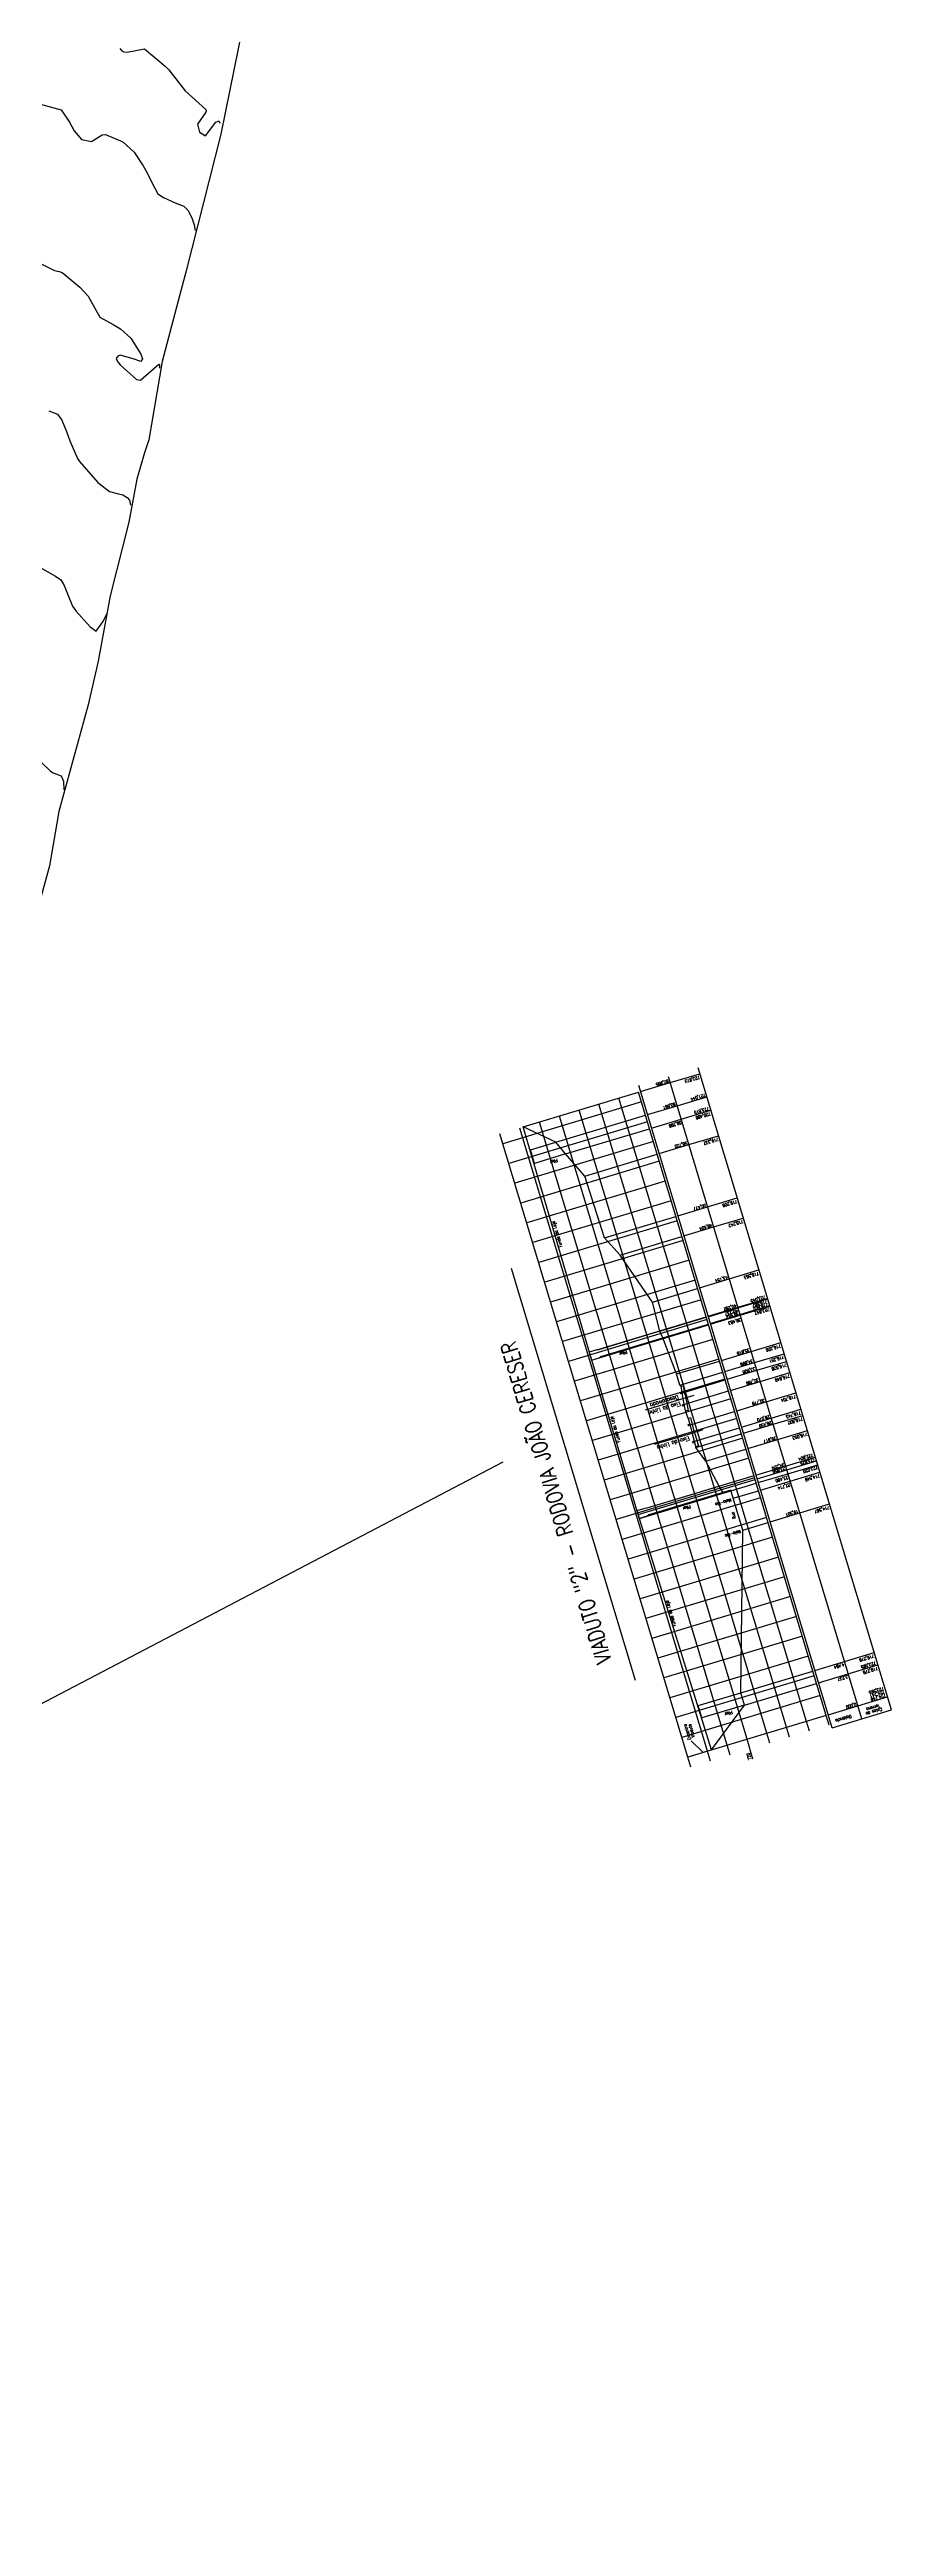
# Model space of a CAD drawing. Header units: metres. Extents: x 298520 to 308411, y 7433745 to 7450750.
# Drawn here: x 305245.8 to 305327.3, y 7437318 to 7437557.8 of the extents above; entities that cross this region are included whole.
import ezdxf

# ---------------------------------------------------------------- set-up
doc = ezdxf.new("R2010")
doc.units = ezdxf.units.M
doc.header["$LTSCALE"] = 10
doc.linetypes.add('CONTINUO', pattern=[0])
doc.linetypes.add('TRACO-PONTO', pattern=[9.4, 8, -0.7, 0, -0.7])
for name, color, linetype in [('Area', 45, 'Continuous'), ('Curvas de Nivel 1m', 11, 'Continuous'), ('Curvas de Nivel 5m', 15, 'Continuous'), ('Perfil', 45, 'Continuous'), ('TEXTO', 45, 'Continuous')]:
    doc.layers.add(name, color=color, linetype=linetype)
doc.styles.add('ROMANS', font='romans', dxfattribs={"height": 0.2})

# ---------------------------------------------------------------- blocks, each defined once
blk = doc.blocks.new('2D7C05B2860B4D6018CFA8')
at = {"layer": 'Perfil', "color": 2, "linetype": 'CONTINUO', "flags": 128}
for points in [[(3.76, -9.5), (3.75, -9.53)], [(3.75, -9.53), (3.75, -9.53), (3.75, -9.54), (3.75, -9.54), (3.75, -9.54), (3.76, -9.54), (3.76, -9.54), (3.76, -9.54), (3.76, -9.54), (3.76, -9.54), (3.76, -9.54), (3.76, -9.54), (3.76, -9.54), (3.76, -9.54), (3.76, -9.54), (3.76, -9.54)], [(3.78, -9.49), (3.78, -9.49), (3.77, -9.49), (3.77, -9.49), (3.77, -9.49), (3.77, -9.49), (3.77, -9.49), (3.77, -9.49), (3.76, -9.49), (3.76, -9.49), (3.76, -9.49), (3.76, -9.5), (3.76, -9.5), (3.76, -9.5), (3.76, -9.5), (3.76, -9.5)], [(3.76, -9.54), (3.79, -9.54)], [(3.78, -9.49), (3.85, -9.5)], [(3.79, -9.55), (3.78, -9.63)], [(3.79, -9.55), (3.79, -9.55), (3.79, -9.55), (3.79, -9.55), (3.79, -9.55), (3.79, -9.55), (3.79, -9.55), (3.79, -9.55), (3.79, -9.55), (3.79, -9.55), (3.79, -9.55), (3.79, -9.55), (3.79, -9.55), (3.79, -9.54), (3.79, -9.54), (3.79, -9.54)], [(3.82, -9.55), (3.82, -9.63)], [(3.83, -9.55), (3.83, -9.55), (3.83, -9.55), (3.83, -9.55), (3.83, -9.55), (3.83, -9.55), (3.83, -9.55), (3.83, -9.55), (3.83, -9.55), (3.83, -9.55), (3.83, -9.55), (3.82, -9.55), (3.82, -9.55), (3.82, -9.55), (3.82, -9.55), (3.82, -9.55)], [(3.83, -9.55), (3.86, -9.55)], [(3.87, -9.52), (3.87, -9.51), (3.87, -9.51), (3.87, -9.51), (3.87, -9.51), (3.87, -9.51), (3.86, -9.51), (3.86, -9.5), (3.86, -9.5), (3.86, -9.5), (3.86, -9.5), (3.86, -9.5), (3.86, -9.5), (3.86, -9.5), (3.85, -9.5), (3.85, -9.5)], [(3.87, -9.52), (3.86, -9.55)], [(3.86, -9.55), (3.86, -9.55), (3.86, -9.55), (3.86, -9.55), (3.86, -9.55), (3.86, -9.55), (3.86, -9.55), (3.86, -9.55), (3.86, -9.55), (3.86, -9.55), (3.86, -9.55), (3.86, -9.55), (3.86, -9.55), (3.86, -9.55), (3.86, -9.55), (3.86, -9.55)], [(3.17, -9.86), (3.2, -9.62)], [(4.71, -10.02), (3.17, -9.86)], [(3.2, -9.62), (4.73, -9.78)], [(3.69, -9.65), (3.69, -9.67)], [(3.69, -9.67), (3.89, -9.69)], [(3.7, -9.65), (3.7, -9.65), (3.7, -9.65), (3.7, -9.65), (3.7, -9.65), (3.7, -9.65), (3.7, -9.65), (3.7, -9.65), (3.7, -9.65), (3.7, -9.65), (3.7, -9.65), (3.7, -9.65), (3.7, -9.65), (3.7, -9.65), (3.7, -9.65), (3.69, -9.65)], [(3.7, -9.65), (3.76, -9.65)], [(3.76, -9.65), (3.76, -9.65), (3.76, -9.65), (3.76, -9.65), (3.77, -9.65), (3.77, -9.65), (3.77, -9.65), (3.77, -9.65), (3.77, -9.65), (3.78, -9.64), (3.78, -9.64), (3.78, -9.64), (3.78, -9.64), (3.78, -9.64), (3.78, -9.63), (3.78, -9.63)], [(3.82, -9.63), (3.82, -9.63), (3.82, -9.64), (3.82, -9.64), (3.82, -9.64), (3.82, -9.64), (3.82, -9.65), (3.82, -9.65), (3.82, -9.65), (3.82, -9.65), (3.82, -9.65), (3.83, -9.66), (3.83, -9.66), (3.83, -9.66), (3.83, -9.66), (3.84, -9.66)], [(3.84, -9.66), (3.89, -9.67)], [(3.9, -9.67), (3.9, -9.67), (3.9, -9.67), (3.9, -9.67), (3.9, -9.67), (3.9, -9.67), (3.9, -9.67), (3.9, -9.67), (3.89, -9.67), (3.89, -9.67), (3.89, -9.67), (3.89, -9.67), (3.89, -9.67), (3.89, -9.67), (3.89, -9.67), (3.89, -9.67)], [(3.9, -9.67), (3.89, -9.69)], [(4.71, -10.02), (5.56, -10.11)], [(5.58, -9.87), (4.73, -9.78)], [(4.9, -9.77), (4.9, -9.77), (4.89, -9.77), (4.89, -9.77), (4.89, -9.77), (4.89, -9.77), (4.89, -9.77), (4.89, -9.77), (4.89, -9.78), (4.89, -9.78), (4.89, -9.78), (4.89, -9.78), (4.89, -9.78), (4.89, -9.78), (4.89, -9.78), (4.89, -9.78)], [(4.89, -9.78), (4.89, -9.79)], [(5.09, -9.82), (4.89, -9.79)], [(4.95, -9.78), (4.9, -9.77)], [(4.97, -9.62), (4.97, -9.62), (4.97, -9.62), (4.96, -9.62), (4.96, -9.62), (4.96, -9.62), (4.96, -9.62), (4.96, -9.62), (4.96, -9.62), (4.96, -9.62), (4.95, -9.62), (4.95, -9.62), (4.95, -9.63), (4.95, -9.63), (4.95, -9.63), (4.95, -9.63)], [(4.95, -9.63), (4.95, -9.66)], [(4.95, -9.66), (4.95, -9.66), (4.95, -9.66), (4.95, -9.66), (4.95, -9.67), (4.95, -9.67), (4.95, -9.67), (4.95, -9.67), (4.95, -9.67), (4.95, -9.67), (4.95, -9.67), (4.95, -9.67), (4.95, -9.67), (4.95, -9.67), (4.95, -9.67), (4.95, -9.67)], [(4.98, -9.67), (4.95, -9.67)], [(4.95, -9.78), (4.95, -9.78), (4.95, -9.78), (4.96, -9.78), (4.96, -9.78), (4.96, -9.78), (4.96, -9.78), (4.96, -9.78), (4.97, -9.77), (4.97, -9.77), (4.97, -9.77), (4.97, -9.77), (4.97, -9.77), (4.97, -9.76), (4.97, -9.76), (4.98, -9.76)], [(5.04, -9.62), (4.97, -9.62)], [(4.98, -9.68), (4.98, -9.68), (4.98, -9.68), (4.98, -9.68), (4.98, -9.68), (4.98, -9.68), (4.98, -9.68), (4.98, -9.68), (4.98, -9.68), (4.98, -9.67), (4.98, -9.67), (4.98, -9.67), (4.98, -9.67), (4.98, -9.67), (4.98, -9.67), (4.98, -9.67)], [(4.98, -9.68), (4.98, -9.76)], [(5.02, -9.68), (5.01, -9.76)], [(5.01, -9.76), (5.01, -9.76), (5.01, -9.77), (5.01, -9.77), (5.01, -9.77), (5.01, -9.77), (5.01, -9.78), (5.01, -9.78), (5.01, -9.78), (5.02, -9.78), (5.02, -9.78), (5.02, -9.78), (5.02, -9.79), (5.02, -9.79), (5.03, -9.79), (5.03, -9.79)], [(5.05, -9.68), (5.02, -9.68)], [(5.02, -9.68), (5.02, -9.68), (5.02, -9.68), (5.02, -9.68), (5.02, -9.68), (5.02, -9.68), (5.02, -9.68), (5.02, -9.68), (5.02, -9.68), (5.02, -9.68), (5.02, -9.68), (5.02, -9.68), (5.02, -9.68), (5.02, -9.68), (5.02, -9.68), (5.02, -9.68)], [(5.08, -9.79), (5.03, -9.79)], [(5.06, -9.64), (5.06, -9.64), (5.06, -9.64), (5.06, -9.64), (5.06, -9.64), (5.06, -9.64), (5.06, -9.63), (5.06, -9.63), (5.06, -9.63), (5.05, -9.63), (5.05, -9.63), (5.05, -9.63), (5.05, -9.63), (5.05, -9.63), (5.05, -9.63), (5.05, -9.63)], [(5.05, -9.68), (5.05, -9.68), (5.05, -9.68), (5.05, -9.68), (5.05, -9.68), (5.05, -9.68), (5.05, -9.68), (5.05, -9.68), (5.05, -9.68), (5.05, -9.68), (5.05, -9.68), (5.05, -9.68), (5.06, -9.68), (5.06, -9.68), (5.06, -9.68), (5.06, -9.67)], [(5.06, -9.64), (5.06, -9.67)], [(5.09, -9.8), (5.09, -9.8), (5.09, -9.8), (5.09, -9.8), (5.09, -9.8), (5.09, -9.8), (5.09, -9.8), (5.09, -9.8), (5.09, -9.8), (5.09, -9.8), (5.09, -9.8), (5.09, -9.79), (5.09, -9.79), (5.08, -9.79), (5.08, -9.79), (5.08, -9.79)], [(5.09, -9.8), (5.09, -9.82)], [(5.56, -10.11), (5.58, -9.87)]]:
    blk.add_lwpolyline(points, dxfattribs=at)
blk = doc.blocks.new('8A07823DFDA5474518CFA8')
at = {"layer": 'Perfil', "color": 2, "linetype": 'TRACO-PONTO', "flags": 128}
blk.add_lwpolyline([(4.73, -10.27), (4.73, -9.02), (4.73, -5.36)], dxfattribs=at)
at = {"layer": 'Perfil', "color": 2, "style": 'ROMANS', "width": 0.8}
blk.add_text('Eixo da Linha', height=0.4, rotation=90, dxfattribs=at).set_placement((4.54, -8.82, 1456.29))
blk = doc.blocks.new('45C38794F58C4F5E18CFA8')
at = {"layer": 'Perfil', "color": 2, "linetype": 'CONTINUO', "flags": 128}
for points in [[(0.84, -9.43), (0.83, -9.43), (0.83, -9.43), (0.83, -9.43), (0.83, -9.43), (0.83, -9.44), (0.83, -9.44), (0.83, -9.44), (0.82, -9.44), (0.82, -9.44), (0.82, -9.44), (0.82, -9.44), (0.82, -9.44), (0.82, -9.45), (0.82, -9.45), (0.82, -9.45)], [(0.82, -9.45), (0.82, -9.48)], [(0.82, -9.48), (0.82, -9.48), (0.82, -9.48), (0.82, -9.48), (0.82, -9.48), (0.82, -9.48), (0.82, -9.48), (0.82, -9.48), (0.82, -9.49), (0.82, -9.49), (0.82, -9.49), (0.82, -9.49), (0.82, -9.49), (0.82, -9.49), (0.82, -9.49), (0.82, -9.49)], [(0.82, -9.49), (0.85, -9.49)], [(0.83, -9.6), (0.83, -9.6), (0.83, -9.6), (0.84, -9.6), (0.84, -9.59), (0.84, -9.59), (0.84, -9.59), (0.84, -9.59), (0.85, -9.59), (0.85, -9.59), (0.85, -9.59), (0.85, -9.58), (0.85, -9.58), (0.85, -9.58), (0.85, -9.58), (0.85, -9.57)], [(0.84, -9.43), (0.91, -9.44)], [(0.86, -9.49), (0.86, -9.49), (0.86, -9.49), (0.86, -9.49), (0.86, -9.49), (0.86, -9.49), (0.85, -9.49), (0.85, -9.49), (0.85, -9.49), (0.85, -9.49), (0.85, -9.49), (0.85, -9.49), (0.85, -9.49), (0.85, -9.49), (0.85, -9.49), (0.85, -9.49)], [(0.86, -9.49), (0.85, -9.57)], [(0.89, -9.49), (0.92, -9.49)], [(0.89, -9.49), (0.89, -9.49), (0.89, -9.49), (0.89, -9.49), (0.89, -9.49), (0.89, -9.49), (0.89, -9.49), (0.89, -9.49), (0.89, -9.49), (0.89, -9.49), (0.89, -9.49), (0.89, -9.49), (0.89, -9.49), (0.89, -9.49), (0.89, -9.49), (0.89, -9.49)], [(0.89, -9.5), (0.89, -9.57)], [(0.89, -9.57), (0.89, -9.58), (0.89, -9.58), (0.89, -9.58), (0.89, -9.58), (0.89, -9.59), (0.89, -9.59), (0.89, -9.59), (0.89, -9.59), (0.9, -9.59), (0.9, -9.59), (0.9, -9.6), (0.9, -9.6), (0.9, -9.6), (0.91, -9.6), (0.91, -9.6)], [(0.93, -9.45), (0.93, -9.45), (0.93, -9.45), (0.93, -9.45), (0.93, -9.45), (0.93, -9.44), (0.92, -9.44), (0.92, -9.44), (0.92, -9.44), (0.92, -9.44), (0.92, -9.44), (0.92, -9.44), (0.92, -9.44), (0.92, -9.44), (0.91, -9.44), (0.91, -9.44)], [(0.92, -9.49), (0.92, -9.49), (0.92, -9.49), (0.92, -9.49), (0.92, -9.49), (0.92, -9.49), (0.92, -9.49), (0.92, -9.49), (0.92, -9.49), (0.93, -9.49), (0.93, -9.49), (0.93, -9.49), (0.93, -9.49), (0.93, -9.48), (0.93, -9.48), (0.93, -9.48)], [(0.93, -9.45), (0.93, -9.48)], [(2.56, -9.48), (2.56, -9.48), (2.56, -9.48), (2.55, -9.48), (2.55, -9.48), (2.55, -9.48), (2.55, -9.48), (2.55, -9.48), (2.55, -9.48), (2.55, -9.48), (2.54, -9.48), (2.54, -9.49), (2.54, -9.49), (2.54, -9.49), (2.54, -9.49), (2.54, -9.49)], [(2.54, -9.49), (2.54, -9.52)], [(2.54, -9.52), (2.54, -9.52), (2.54, -9.52), (2.54, -9.53), (2.54, -9.53), (2.54, -9.53), (2.54, -9.53), (2.54, -9.53), (2.54, -9.53), (2.54, -9.53), (2.54, -9.53), (2.54, -9.53), (2.55, -9.53), (2.55, -9.53), (2.55, -9.53), (2.55, -9.53)], [(2.57, -9.53), (2.55, -9.53)], [(2.63, -9.48), (2.56, -9.48)], [(2.58, -9.54), (2.58, -9.54), (2.58, -9.54), (2.58, -9.54), (2.58, -9.53), (2.58, -9.53), (2.58, -9.53), (2.58, -9.53), (2.58, -9.53), (2.58, -9.53), (2.58, -9.53), (2.58, -9.53), (2.58, -9.53), (2.57, -9.53), (2.57, -9.53), (2.57, -9.53)], [(2.58, -9.54), (2.58, -9.62)], [(2.62, -9.53), (2.62, -9.53), (2.62, -9.53), (2.62, -9.53), (2.62, -9.53), (2.62, -9.53), (2.61, -9.53), (2.61, -9.53), (2.61, -9.53), (2.61, -9.53), (2.61, -9.53), (2.61, -9.54), (2.61, -9.54), (2.61, -9.54), (2.61, -9.54), (2.61, -9.54)], [(2.61, -9.54), (2.61, -9.62)], [(2.64, -9.53), (2.62, -9.53)], [(2.65, -9.5), (2.65, -9.49), (2.65, -9.49), (2.65, -9.49), (2.65, -9.49), (2.65, -9.49), (2.65, -9.49), (2.65, -9.48), (2.65, -9.48), (2.64, -9.48), (2.64, -9.48), (2.64, -9.48), (2.64, -9.48), (2.64, -9.48), (2.64, -9.48), (2.64, -9.48)], [(2.64, -9.53), (2.64, -9.53), (2.64, -9.53), (2.65, -9.53), (2.65, -9.53), (2.65, -9.53), (2.65, -9.53), (2.65, -9.53), (2.65, -9.53), (2.65, -9.53), (2.65, -9.53), (2.65, -9.53), (2.65, -9.53), (2.65, -9.53), (2.65, -9.53), (2.65, -9.53)], [(2.65, -9.5), (2.65, -9.53)], [(0.37, -9.85), (0.38, -9.61)], [(1.64, -9.88), (0.37, -9.85)], [(0.38, -9.61), (1.65, -9.64)], [(0.78, -9.6), (0.77, -9.6), (0.77, -9.6), (0.77, -9.6), (0.77, -9.6), (0.77, -9.6), (0.77, -9.6), (0.77, -9.6), (0.77, -9.6), (0.77, -9.6), (0.77, -9.6), (0.77, -9.6), (0.77, -9.6), (0.77, -9.6), (0.77, -9.6), (0.77, -9.6)], [(0.77, -9.6), (0.77, -9.62)], [(0.77, -9.62), (0.97, -9.62)], [(0.78, -9.6), (0.83, -9.6)], [(0.91, -9.6), (0.96, -9.6)], [(0.97, -9.61), (0.97, -9.61), (0.97, -9.61), (0.97, -9.61), (0.97, -9.6), (0.97, -9.6), (0.97, -9.6), (0.97, -9.6), (0.97, -9.6), (0.97, -9.6), (0.97, -9.6), (0.97, -9.6), (0.97, -9.6), (0.97, -9.6), (0.96, -9.6), (0.96, -9.6)], [(0.97, -9.61), (0.97, -9.62)], [(1.64, -9.88), (3.19, -9.92)], [(3.19, -9.68), (1.65, -9.64)], [(2.5, -9.64), (2.5, -9.64), (2.5, -9.64), (2.5, -9.64), (2.5, -9.64), (2.5, -9.64), (2.49, -9.64), (2.49, -9.64), (2.49, -9.64), (2.49, -9.64), (2.49, -9.64), (2.49, -9.64), (2.49, -9.64), (2.49, -9.64), (2.49, -9.64), (2.49, -9.64)], [(2.49, -9.65), (2.49, -9.66)], [(2.69, -9.67), (2.49, -9.66)], [(2.55, -9.64), (2.5, -9.64)], [(2.55, -9.64), (2.55, -9.64), (2.56, -9.64), (2.56, -9.64), (2.56, -9.64), (2.56, -9.64), (2.57, -9.64), (2.57, -9.63), (2.57, -9.63), (2.57, -9.63), (2.57, -9.63), (2.57, -9.63), (2.58, -9.62), (2.58, -9.62), (2.58, -9.62), (2.58, -9.62)], [(2.61, -9.62), (2.61, -9.62), (2.61, -9.62), (2.61, -9.62), (2.61, -9.63), (2.61, -9.63), (2.61, -9.63), (2.62, -9.63), (2.62, -9.63), (2.62, -9.64), (2.62, -9.64), (2.62, -9.64), (2.63, -9.64), (2.63, -9.64), (2.63, -9.64), (2.63, -9.64)], [(2.69, -9.64), (2.63, -9.64)], [(2.69, -9.65), (2.69, -9.65), (2.69, -9.65), (2.69, -9.65), (2.69, -9.65), (2.69, -9.65), (2.69, -9.65), (2.69, -9.65), (2.69, -9.65), (2.69, -9.64), (2.69, -9.64), (2.69, -9.64), (2.69, -9.64), (2.69, -9.64), (2.69, -9.64), (2.69, -9.64)], [(2.69, -9.65), (2.69, -9.67)], [(3.19, -9.92), (3.19, -9.68)]]:
    blk.add_lwpolyline(points, dxfattribs=at)
blk = doc.blocks.new('30BAD48A8B9443A618CFA8')
at = {"layer": 'Perfil', "color": 2, "linetype": 'TRACO-PONTO', "flags": 128}
blk.add_lwpolyline([(1.97, -10.17), (1.97, -8.92), (1.97, -5.26)], dxfattribs=at)
at = {"layer": 'Perfil', "color": 2, "style": 'ROMANS', "width": 0.8}
blk.add_text('Eixo da Linha', height=0.4, rotation=90, dxfattribs=at).set_placement((1.78, -8.71, 1456.29))

msp = doc.modelspace()

# ---------------------------------------------------------------- linework, layer by layer
at = {"layer": 'Area'}
msp.add_polyline3d([(305265.77, 7437566.45, 710.59), (305262.33, 7437549.56, 714.43), (305259, 7437536.35, 715.91), (305258.48, 7437534.4, 715.74), (305256.66, 7437527.57, 716.23), (305255.36, 7437519.98, 722.87), (305254.92, 7437518.62, 724.57), (305254.22, 7437516.19, 724.85), (305253.44, 7437512.02, 716.3), (305251.63, 7437504.9, 715.02), (305250.46, 7437498.57, 717.42), (305249.5, 7437494.33, 717.8), (305246.66, 7437484.01, 718.75), (305245.77, 7437478.76, 714.48), (305242.76, 7437467.8, 718.09)], dxfattribs=at)
at = {"layer": 'Curvas de Nivel 1m', "flags": 128}
for points, elevation in [([(305252.58, 7437557.84), (305252.76, 7437557.64), (305252.95, 7437557.53), (305253.27, 7437557.51), (305254.95, 7437557.81), (305256.94, 7437556.15), (305257.13, 7437555.98), (305257.32, 7437555.78), (305258.9, 7437553.76), (305260.88, 7437551.94), (305260.93, 7437551.78), (305260.88, 7437551.68), (305260.09, 7437550.53), (305260.29, 7437549.75), (305260.86, 7437549.41), (305261.86, 7437550.71), (305262.16, 7437550.87), (305262.24, 7437550.62)], 706), ([(305244.89, 7437552.48), (305246.88, 7437551.91), (305247.7, 7437550.73), (305248.14, 7437549.89), (305248.85, 7437549.05), (305249.84, 7437548.87), (305250.86, 7437549.5), (305251.18, 7437549.53), (305252.85, 7437548.81), (305253.97, 7437547.82), (305254.82, 7437546.51), (305255.21, 7437545.81), (305255.6, 7437545.01), (305256.26, 7437543.8), (305256.78, 7437543.43), (305257.93, 7437542.93), (305258.77, 7437542.6), (305259.19, 7437542.18), (305259.56, 7437541.36), (305259.76, 7437540.78), (305259.86, 7437540.23)], 707), ([(305244.71, 7437537.15), (305246.23, 7437536.38), (305246.7, 7437536.27), (305246.98, 7437536.19), (305247.34, 7437535.9), (305248.68, 7437534.76), (305249.51, 7437533.87), (305250.64, 7437531.86), (305251.93, 7437531.14), (305252.63, 7437530.72), (305253.63, 7437529.82), (305254.6, 7437528.27), (305254.76, 7437527.81), (305254.59, 7437527.56), (305253.86, 7437527.82), (305252.6, 7437528.16), (305252.36, 7437528.07), (305252.21, 7437527.84), (305252.33, 7437527.57), (305252.59, 7437527.24), (305254.18, 7437525.81), (305254.57, 7437525.75), (305256.34, 7437527.29), (305256.41, 7437527.26), (305256.41, 7437527.08), (305256.41, 7437526.93)], 708), ([(305245.68, 7437522.78), (305246.53, 7437522.48), (305246.96, 7437521.9), (305247.4, 7437520.78), (305247.74, 7437519.89), (305248.48, 7437518.16), (305248.66, 7437517.88), (305250.45, 7437515.86), (305251.58, 7437514.97), (305252.44, 7437514.74), (305252.85, 7437514.65), (305253.29, 7437514.4), (305253.51, 7437514.13), (305253.59, 7437513.66)], 709), ([(305244.14, 7437489.55), (305245.86, 7437487.91), (305246.11, 7437487.77), (305246.89, 7437487.45), (305247.12, 7437486.94), (305247.15, 7437486.11)], 711)]:
    msp.add_lwpolyline(points, dxfattribs=dict(at, elevation=elevation))
at = {"layer": 'Curvas de Nivel 5m', "elevation": 710, "flags": 128}
msp.add_lwpolyline([(305244.35, 7437507.93), (305246.34, 7437506.79), (305246.85, 7437506.42), (305247.18, 7437505.9), (305247.5, 7437505.07), (305247.99, 7437503.88), (305248.31, 7437503.43), (305249.68, 7437501.87), (305250.28, 7437501.48), (305250.92, 7437502.37), (305251.38, 7437503.25)], dxfattribs=at)
at = {"layer": 'Perfil', "linetype": 'CONTINUO', "flags": 128}
for points in [[(305324.38, 7437396.19), (305305.66, 7437458.34)], [(305305.83, 7437457.77), (305308.71, 7437458.63)], [(305327.25, 7437397.06), (305308.53, 7437459.21)], [(305303.05, 7437455.9), (305289.65, 7437451.86)], [(305291.59, 7437453.48), (305302.77, 7437456.84)], [(305317.1, 7437395.38), (305298.94, 7437455.69)], [(305319.02, 7437395.96), (305300.85, 7437456.27)], [(305320.93, 7437396.54), (305302.77, 7437456.84)], [(305321.51, 7437395.33), (305302.79, 7437457.48)], [(305302.96, 7437456.9), (305305.83, 7437457.77)], [(305303.63, 7437454.68), (305306.5, 7437455.54)], [(305306.5, 7437455.54), (305309.38, 7437456.41)], [(305303.63, 7437453.99), (305290.22, 7437449.95)], [(305309.44, 7437393.07), (305291.28, 7437453.38)], [(305306.89, 7437428.36), (305306.76, 7437428.5), (305306.46, 7437429.58), (305305.12, 7437433.08), (305304.84, 7437433.71), (305304.12, 7437436.54), (305301, 7437441.08), (305299.49, 7437442.74), (305297.56, 7437448.73), (305295.71, 7437450.87), (305294.78, 7437452.01), (305291.59, 7437453.48)], [(305311.36, 7437393.65), (305293.19, 7437453.96)], [(305294.78, 7437452.01), (305303.44, 7437454.62)], [(305313.27, 7437394.23), (305295.11, 7437454.54)], [(305295.71, 7437450.87), (305303.83, 7437453.31)], [(305315.19, 7437394.8), (305297.02, 7437455.11)], [(305304.02, 7437453.37), (305306.9, 7437454.24)], [(305306.9, 7437454.24), (305309.77, 7437455.1)], [(305307.53, 7437392.5), (305289.36, 7437452.81)], [(305304.21, 7437452.07), (305290.8, 7437448.03)], [(305295.71, 7437450.87), (305292.71, 7437449.96), (305292.32, 7437451.27), (305294.78, 7437452.01)], [(305297.56, 7437448.73), (305304.58, 7437450.84)], [(305304.77, 7437450.9), (305307.64, 7437451.77)], [(305307.64, 7437451.77), (305310.51, 7437452.63)], [(305304.78, 7437450.16), (305291.38, 7437446.12)], [(305305.36, 7437448.24), (305291.96, 7437444.2)], [(305305.94, 7437446.33), (305292.53, 7437442.29)], [(305309.45, 7437445.74), (305312.33, 7437446.61)], [(305306.51, 7437444.41), (305293.11, 7437440.37)], [(305299.49, 7437442.74), (305306.39, 7437444.82)], [(305306.58, 7437444.88), (305309.45, 7437445.74)], [(305307.17, 7437442.94), (305310.04, 7437443.81)], [(305310.04, 7437443.81), (305312.91, 7437444.67)], [(305307.09, 7437442.5), (305293.69, 7437438.46)], [(305301, 7437441.08), (305306.97, 7437442.88)], [(305302.49, 7437399.91), (305290.48, 7437439.8)], [(305307.67, 7437440.58), (305294.26, 7437436.54)], [(305308.24, 7437438.67), (305294.84, 7437434.63)], [(305308.68, 7437437.91), (305311.55, 7437438.78)], [(305311.55, 7437438.78), (305314.42, 7437439.64)], [(305308.82, 7437436.75), (305295.42, 7437432.71)], [(305304.12, 7437436.54), (305308.49, 7437437.86)], [(305312.38, 7437436.03), (305315.25, 7437436.89)], [(305312.39, 7437435.99), (305315.27, 7437436.85)], [(305309.4, 7437434.84), (305295.99, 7437430.8)], [(305298.21, 7437430.92), (305309.55, 7437434.34)], [(305298.74, 7437431.92), (305309.32, 7437435.11)], [(305304.84, 7437433.71), (305309.33, 7437435.06)], [(305305.12, 7437433.08), (305309.53, 7437434.41)], [(305309.51, 7437435.16), (305312.38, 7437436.03)], [(305309.52, 7437435.12), (305312.39, 7437435.99)], [(305309.72, 7437434.47), (305312.59, 7437435.33)], [(305309.74, 7437434.4), (305312.61, 7437435.26)], [(305312.59, 7437435.33), (305315.46, 7437436.2)], [(305312.61, 7437435.26), (305315.48, 7437436.13)], [(305309.97, 7437432.92), (305296.57, 7437428.88)], [(305304.84, 7437433.71), (305298.9, 7437431.92), (305298.74, 7437431.92), (305297.98, 7437431.69), (305298.21, 7437430.92), (305298.96, 7437431.15), (305299.13, 7437431.28), (305305.12, 7437433.08)], [(305310.8, 7437430.89), (305313.67, 7437431.75)], [(305313.67, 7437431.75), (305316.54, 7437432.62)], [(305313.99, 7437430.68), (305316.86, 7437431.54)], [(305310.55, 7437431.01), (305297.15, 7437426.97)], [(305311.13, 7437429.09), (305297.72, 7437425.05)], [(305306.46, 7437429.58), (305310.6, 7437430.83)], [(305306.76, 7437428.5), (305310.93, 7437429.76)], [(305311.12, 7437429.81), (305313.99, 7437430.68)], [(305311.35, 7437429.06), (305314.22, 7437429.93)], [(305314.22, 7437429.93), (305317.09, 7437430.79)], [(305314.54, 7437428.85), (305317.41, 7437429.72)], [(305311.71, 7437427.18), (305298.3, 7437423.14)], [(305306.82, 7437427.7), (305311.16, 7437429)], [(305307.03, 7437426.59), (305311.48, 7437427.93)], [(305311.67, 7437427.99), (305314.54, 7437428.85)], [(305312.27, 7437426.01), (305315.14, 7437426.87)], [(305315.14, 7437426.87), (305318.01, 7437427.74)], [(305312.28, 7437425.26), (305298.88, 7437421.22)], [(305307.58, 7437425.26), (305307.33, 7437426)], [(305307.57, 7437424.59), (305312.07, 7437425.95)], [(305308.01, 7437423), (305312.55, 7437424.37)], [(305312.74, 7437424.43), (305315.61, 7437425.29)], [(305312.92, 7437423.84), (305315.79, 7437424.71)], [(305315.61, 7437425.29), (305318.49, 7437426.16)], [(305315.79, 7437424.71), (305318.66, 7437425.57)], [(305312.86, 7437423.35), (305299.45, 7437419.31)], [(305308.32, 7437422.46), (305312.73, 7437423.78)], [(305309.83, 7437393.19), (305313.03, 7437397.54), (305312.67, 7437398.73), (305312.85, 7437414.47), (305311.94, 7437417.55), (305311.71, 7437418.33), (305310.97, 7437418.11), (305310.58, 7437418.72), (305309.29, 7437421.14), (305308.32, 7437422.46), (305308.33, 7437422.54)], [(305309.29, 7437421.14), (305313.17, 7437422.31)], [(305313.36, 7437422.37), (305316.24, 7437423.23)], [(305316.24, 7437423.23), (305319.11, 7437424.1)], [(305313.44, 7437421.43), (305300.03, 7437417.39)], [(305314.01, 7437419.52), (305300.61, 7437415.48)], [(305303.6, 7437416.62), (305313.95, 7437419.74)], [(305314.14, 7437419.79), (305317.01, 7437420.65)], [(305314.25, 7437419.44), (305317.12, 7437420.3)], [(305314.36, 7437419.06), (305317.23, 7437419.92)], [(305317.01, 7437420.65), (305319.88, 7437421.52)], [(305317.12, 7437420.3), (305319.99, 7437421.17)], [(305317.23, 7437419.92), (305320.11, 7437420.79)], [(305317.45, 7437419.21), (305320.32, 7437420.07)], [(305314.59, 7437417.6), (305301.18, 7437413.56)], [(305311.71, 7437418.33), (305303.77, 7437415.94), (305303.62, 7437415.82), (305302.88, 7437415.6), (305302.64, 7437416.37), (305303.4, 7437416.6), (305303.6, 7437416.62), (305310.58, 7437418.72)], [(305302.73, 7437415.97), (305314.05, 7437419.38)], [(305302.88, 7437415.6), (305314.17, 7437419)], [(305311.94, 7437417.55), (305314.38, 7437418.28)], [(305314.58, 7437418.34), (305317.45, 7437419.21)], [(305315.17, 7437415.69), (305301.76, 7437411.65)], [(305312.85, 7437414.47), (305315.31, 7437415.21)], [(305315.5, 7437415.27), (305318.37, 7437416.13)], [(305318.37, 7437416.13), (305321.25, 7437417)], [(305315.74, 7437413.77), (305302.34, 7437409.73)], [(305316.32, 7437411.86), (305302.92, 7437407.82)], [(305316.9, 7437409.94), (305303.49, 7437405.9)], [(305317.47, 7437408.03), (305304.07, 7437403.99)], [(305318.05, 7437406.11), (305304.65, 7437402.07)], [(305318.63, 7437404.2), (305305.22, 7437400.16)], [(305319.2, 7437402.28), (305305.8, 7437398.24)], [(305319.78, 7437400.37), (305306.38, 7437396.33)], [(305312.67, 7437398.73), (305319.64, 7437400.83)], [(305319.83, 7437400.89), (305322.71, 7437401.75)], [(305320.19, 7437399.69), (305323.07, 7437400.56)], [(305322.71, 7437401.75), (305325.58, 7437402.62)], [(305323.07, 7437400.56), (305325.94, 7437401.42)], [(305320.36, 7437398.45), (305306.95, 7437394.41)], [(305313.03, 7437397.54), (305308.9, 7437396.29), (305308.54, 7437397.48), (305312.67, 7437398.73)], [(305313.03, 7437397.54), (305320, 7437399.63)], [(305324, 7437397.46), (305326.87, 7437398.32)], [(305320.93, 7437396.54), (305307.53, 7437392.5)], [(305319.31, 7437395), (305319.02, 7437395.96)], [(305321.22, 7437395.58), (305320.93, 7437396.54)], [(305321.13, 7437396.59), (305324, 7437397.46)], [(305321.51, 7437395.33), (305324.38, 7437396.19)], [(305324.38, 7437396.19), (305327.25, 7437397.06)], [(305309, 7437392.98), (305307.86, 7437394.06)], [(305311.65, 7437392.69), (305311.36, 7437393.65)], [(305313.85, 7437392.31), (305313.27, 7437394.23)], [(305315.48, 7437393.85), (305315.19, 7437394.8)], [(305317.39, 7437394.42), (305317.1, 7437395.38)], [(305307.82, 7437391.54), (305307.53, 7437392.5)], [(305309.21, 7437393), (305308.73, 7437392.86)], [(305309.73, 7437392.12), (305309.44, 7437393.07)]]:
    msp.add_lwpolyline(points, dxfattribs=at)
at = {"layer": 'Perfil', "linetype": 'Continuous', "flags": 128}
msp.add_lwpolyline([(305309.83, 7437393.19), (305302.73, 7437415.97), (305298.11, 7437431.32), (305291.59, 7437453.48)], dxfattribs=at)
at = {"layer": 'TEXTO', "linetype": 'CONTINUO', "flags": 128}
msp.add_lwpolyline([(305058.38, 7437299.98), (305289.67, 7437421.06)], dxfattribs=at)

# ---------------------------------------------------------------- block references
at = {"layer": 'Perfil', "rotation": 106.7632988225913}
for name, p in [('8A07823DFDA5474518CFA8', (305299.65, 7437420.01)), ('2D7C05B2860B4D6018CFA8', (305299.04, 7437420.16)), ('45C38794F58C4F5E18CFA8', (305299.24, 7437419.41)), ('30BAD48A8B9443A618CFA8', (305299.82, 7437419.34))]:
    msp.add_blockref(name, p, dxfattribs=at)

# ---------------------------------------------------------------- texts
at = {"layer": 'Perfil', "style": 'ROMANS', "width": 0.8}
for s, height, rotation, p in [('62,985', 0.3, 196.7633, (305305.64, 7437458.07)), ('723,673', 0.3, 196.7633, (305308.65, 7437458.45)), ('60,661', 0.3, 196.7633, (305306.31, 7437455.84)), ('721,044', 0.3, 196.7633, (305309.21, 7437456.72)), ('59,298', 0.3, 196.7633, (305306.88, 7437454.06)), ('723,615', 0.3, 196.7633, (305309.55, 7437455.42)), ('720,486', 0.3, 196.7633, (305309.7, 7437454.92)), ('56,720', 0.3, 196.7633, (305307.44, 7437452.07)), ('719,332', 0.3, 196.7633, (305310.46, 7437452.45)), ('Pilar', 0.3, 196.7633, (305294.9, 7437450.42, 720.61)), ('50,427', 0.3, 196.7633, (305309.26, 7437446.04)), ('719,206', 0.3, 196.7633, (305312.28, 7437446.43)), ('Fundo da Laje', 0.3, 106.7633, (305295.4, 7437441.89, 723.37)), ('48,404', 0.3, 196.7633, (305309.84, 7437444.11)), ('718,242', 0.3, 196.7633, (305312.86, 7437444.49)), ('43,154', 0.3, 196.7633, (305311.36, 7437439.08)), ('716,563', 0.3, 196.7633, (305314.37, 7437439.46)), ('40,282', 0.3, 196.7633, (305312.19, 7437436.33)), ('723,045', 0.3, 196.7633, (305315.01, 7437437.19)), ('716,602', 0.3, 196.7633, (305315.25, 7437436.44, 705.94)), ('716,687', 0.3, 196.7633, (305315.18, 7437436.74)), ('40,237', 0.3, 196.7633, (305312.32, 7437435.87)), ('39,554', 0.3, 196.7633, (305312.4, 7437435.63)), ('39,483', 0.3, 196.7633, (305312.63, 7437434.98)), ('723,842', 0.3, 196.7633, (305315.4, 7437436)), ('VIADUTO "2" - RODOVIA JOÃO CERESER', 1.5, 106.7633, (305300.19, 7437401.8, 727.41)), ('Pilar', 0.3, 196.7633, (305301.62, 7437431.87, 718.73)), ('35,816', 0.3, 196.7633, (305313.47, 7437432.05)), ('716,326', 0.3, 196.7633, (305316.49, 7437432.44)), ('34,696', 0.3, 196.7633, (305313.8, 7437430.98)), ('33,908', 0.3, 196.7633, (305314.02, 7437430.23)), ('32,789', 0.3, 196.7633, (305314.35, 7437429.15)), ('716,351', 0.3, 196.7633, (305316.81, 7437431.37)), ('716,528', 0.3, 196.7633, (305317.04, 7437430.61)), ('716,649', 0.3, 196.7633, (305317.36, 7437429.54)), ('Desatoivada', 0.4, 196.7633, (305306.57, 7437427.53, 716.82)), ('30,719', 0.3, 196.7633, (305314.94, 7437427.17)), ('716,704', 0.3, 196.7633, (305317.96, 7437427.56)), ('Fundo da Laje', 0.3, 106.7633, (305301.02, 7437423, 723.37)), ('29,070', 0.3, 196.7633, (305315.42, 7437425.59)), ('28,459', 0.3, 196.7633, (305315.6, 7437425.01)), ('716,745', 0.3, 196.7633, (305318.44, 7437425.98)), ('716,602', 0.3, 196.7633, (305318.61, 7437425.39)), ('26,917', 0.3, 196.7633, (305316.04, 7437423.53)), ('716,053', 0.3, 196.7633, (305319.06, 7437423.92)), ('24,224', 0.3, 196.7633, (305316.82, 7437420.95)), ('23,856', 0.3, 196.7633, (305316.92, 7437420.6)), ('23,460', 0.3, 196.7633, (305317.2, 7437419.72)), ('722,804', 0.3, 196.7633, (305319.63, 7437421.88)), ('723,825', 0.3, 196.7633, (305319.83, 7437421.45)), ('723,020', 0.3, 196.7633, (305320.08, 7437420.7)), ('714,549', 0.3, 196.7633, (305320.27, 7437419.89)), ('Meio-Fio', 0.3, 196.7633, (305311.7, 7437417.53, 714.61)), ('22,714', 0.3, 196.7633, (305317.41, 7437419.01)), ('Pilar', 0.3, 196.7633, (305307.77, 7437416.9, 718.73)), ('Rua', 0.3, 106.7633, (305312.2, 7437415.6, 714.96)), ('19,501', 0.3, 196.7633, (305318.18, 7437416.43)), ('714,567', 0.3, 196.7633, (305321.2, 7437416.82)), ('Meio-Fio', 0.3, 196.7633, (305312.63, 7437414.49, 714.61)), ('Fundo da Laje', 0.3, 106.7633, (305306.4, 7437405.18, 723.37)), ('4,484', 0.3, 196.7633, (305322.64, 7437401.61)), ('3,237', 0.3, 196.7633, (305323, 7437400.44)), ('719,276', 0.3, 196.7633, (305325.53, 7437402.44)), ('723,595', 0.3, 196.7633, (305325.7, 7437401.76, 705.93)), ('719,276', 0.3, 196.7633, (305325.89, 7437401.24)), ('723,595', 0.3, 196.7633, (305326.46, 7437399.29)), ('724,241', 0.3, 196.7633, (305326.54, 7437398.97)), ('724,746', 0.3, 196.7633, (305326.64, 7437398.63)), ('Encontro', 0.3, 106.7633, (305307.85, 7437394.2, 720.61)), ('Viaduto', 0.3, 106.7633, (305308.21, 7437394.47, 720.11)), ('Pilar', 0.3, 196.7633, (305311.81, 7437397, 720.61)), ('Distância', 0.3, 196.7633, (305323.34, 7437396.6)), ('0,000', 0.3, 196.7633, (305323.8, 7437397.76)), ('Cotas do', 0.3, 196.7633, (305326.3, 7437397.29)), ('Terreno', 0.3, 196.7633, (305326.06, 7437397.63)), ('720', 0.3, 106.7633, (305313.7, 7437392.27))]:
    msp.add_text(s, height=height, rotation=rotation, dxfattribs=at).set_placement(p)

doc.saveas('drawing.dxf')
